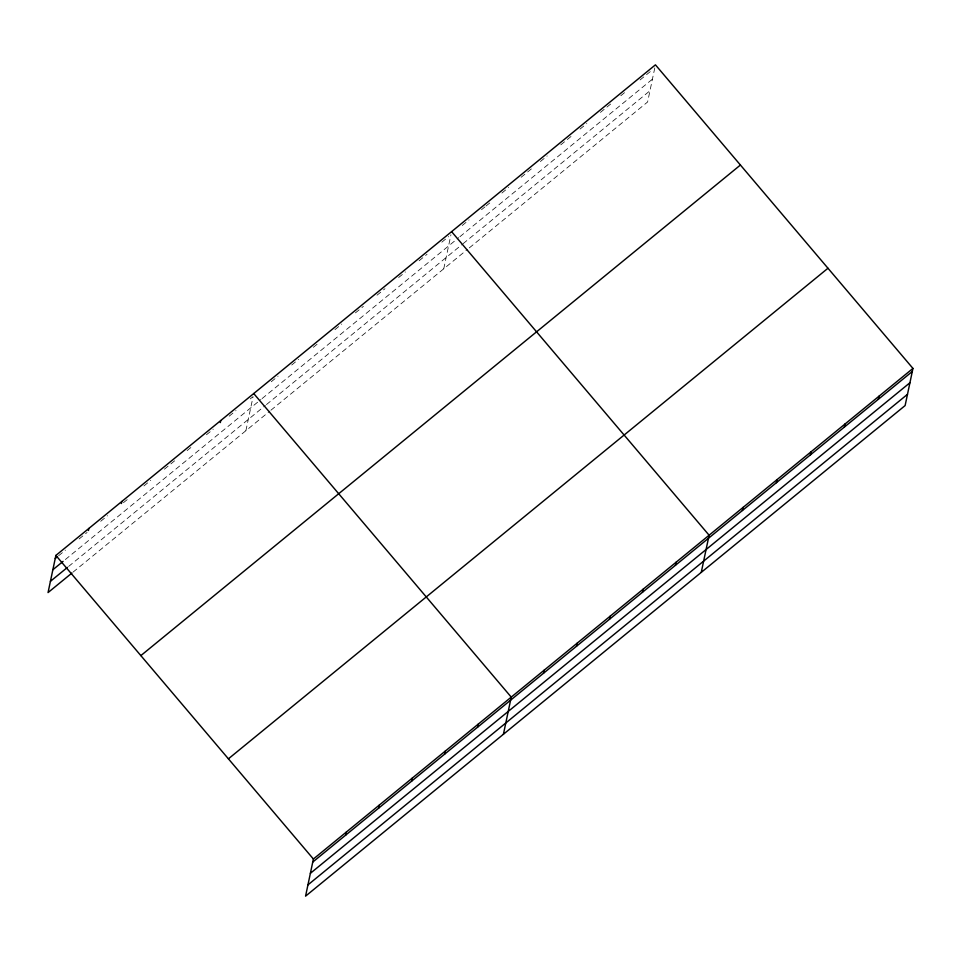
<?xml version="1.0" encoding="UTF-8"?>
<svg xmlns="http://www.w3.org/2000/svg" width="961" height="961" viewBox="0 0 961 961"><rect width="100%" height="100%" fill="white"/><g stroke="black" fill="none" stroke-linecap="round" stroke-linejoin="round"><path stroke-width="0.72" stroke-dasharray="4.8 3.6" d="M245.908 430.684L253.079 396.617L249.668 399.416M443.766 268.792L450.937 234.724M654.789 67.931L647.606 101.986L468.68 248.406M58.645 555.722L65.468 550.136M79.102 538.977L87.067 532.466M100.713 521.294L107.536 515.709M123.452 502.687L128.005 498.963M143.922 485.942L150.745 480.356M164.391 469.196L174.626 460.824M187.131 450.589L192.813 445.928M206.459 434.768L213.282 429.183M229.211 416.161L236.022 410.575M271.278 381.733L278.101 376.147M291.748 364.988L298.571 359.402M313.346 347.305L319.04 342.657M334.957 329.635L341.78 324.049M355.426 312.878L363.378 306.367M377.024 295.207L384.989 288.696M398.635 277.525L405.458 271.939M419.104 260.779L427.056 254.269M441.844 242.172L448.667 236.586M462.265 225.463L469.064 219.901M481.521 209.702L484.909 206.927M486.05 206.002L491.708 201.366M501.906 193.029L508.693 187.467M521.15 177.268L531.349 168.932M540.406 161.52L547.205 155.958M560.792 144.835L570.99 136.498M580.048 129.086L586.835 123.525M600.433 112.401L610.619 104.064M620.818 95.728L626.476 91.091M640.062 79.967L650.261 71.631M65.372 559.518L260.948 399.488M262.089 398.563L458.757 237.631M459.899 236.706L652.423 79.162M68.615 566.449L265.332 405.482M266.473 404.557L461.989 244.574M463.118 243.65L649.984 90.754M73.072 572.107L269.789 411.152M270.918 410.215L467.539 249.331"/><path stroke-width="1.44" d="M912.95 368.423L313.394 859.014L305.562 896.157L905.118 405.566L912.95 368.423L655.438 64.843L55.882 555.434L48.05 592.577L71.931 573.044M88.424 530.508L88.856 528.442M121.398 503.516L121.831 501.462M220.321 422.576L220.754 420.522M345.72 835.109L346.368 832.022M378.694 808.129L379.343 805.042M411.668 781.149L412.317 778.062M444.643 754.157L445.291 751.082M477.617 727.177L478.266 724.101M503.42 734.264L511.24 697.109L253.728 393.542M543.566 673.217L544.214 670.129M576.54 646.236L577.201 643.149M609.526 619.256L610.175 616.169M642.501 592.264L643.149 589.189M675.475 565.284L676.124 562.197M701.266 572.372L709.098 535.217L451.586 231.637M742.421 510.507L743.069 507.42M776.404 482.698L777.053 479.623M810.375 454.901L811.024 451.814M844.347 427.104L844.995 424.017M878.33 399.308L878.979 396.22M55.233 558.509L57.504 556.647M52.855 569.753L63.09 561.38M50.416 581.333L67.474 567.386M140.859 655.606L740.414 165.028M228.406 758.83L827.974 268.239M312.733 862.089L912.301 371.499M310.367 873.333L909.935 382.742M307.928 884.913L907.484 394.322M55.882 555.434L313.394 859.014"/></g></svg>
